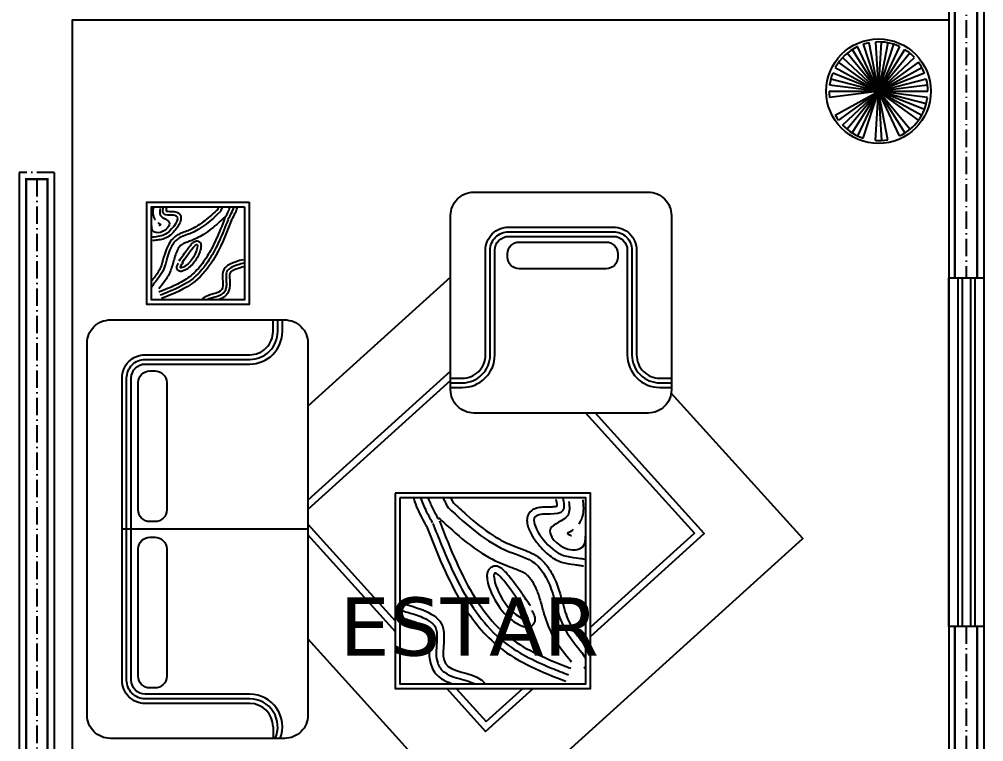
# Model space of a CAD drawing. Extents: x 542 to 1148, y 253 to 753.
# Drawn here: x 1032.5 to 1115.5, y 482.5 to 544.7 of the extents above; entities that cross this region are included whole.
import ezdxf

# ---------------------------------------------------------------- set-up
doc = ezdxf.new("R2010")
doc.units = 0
doc.header["$LTSCALE"] = 0.125
doc.linetypes.add('ACAD_ISO10W100', pattern=[18.5, 12, -3, 0.5, -3])
doc.layers.get('0').update_dxf_attribs({"linetype": 'CONTINUOUS'})
doc.layers.add('EJES', color=2, linetype='CONTINUOUS')
doc.styles.add('TIT3', font='verdana.ttf', dxfattribs={"height": 1})

msp = doc.modelspace()

# ---------------------------------------------------------------- linework, layer by layer
at = {"linetype": 'Continuous'}
for p, q in [((1115.54, 753), (1115.54, 431.609)), ((1112.54, 605), (1112.54, 454.5)), ((1104.215, 534.911), (1108.765, 542.08)), ((1104.215, 542.08), (1108.765, 534.911)), ((1108.298, 534.654), (1104.683, 542.336)), ((1108.298, 542.336), (1104.683, 534.654)), ((1105.178, 534.458), (1107.802, 542.533)), ((1105.178, 542.533), (1106.49, 538.495)), ((1107.285, 534.325), (1105.695, 542.665)), ((1106.223, 534.258), (1106.757, 542.732)), ((1106.223, 542.732), (1106.757, 534.258)), ((1107.285, 542.665), (1106.49, 538.495)), ((1103.395, 535.589), (1109.585, 541.401)), ((1103.395, 541.401), (1106.49, 538.495)), ((1109.196, 535.224), (1103.784, 541.766)), ((1109.196, 541.766), (1103.784, 535.224)), ((1102.77, 536.45), (1110.21, 540.54)), ((1102.77, 540.54), (1110.21, 536.45)), ((1109.924, 536), (1103.056, 540.99)), ((1109.924, 540.99), (1103.056, 536)), ((1102.378, 539.551), (1110.602, 537.439)), ((1110.437, 536.932), (1102.543, 540.058)), ((1110.437, 540.058), (1106.49, 538.495)), ((1106.49, 538.495), (1110.602, 539.551)), ((1110.702, 537.963), (1102.278, 539.027)), ((1110.702, 539.027), (1102.278, 537.963)), ((1102.245, 538.495), (1110.735, 538.495)), ((1032.54, 531.5), (1032.54, 451.5)), ((1035.54, 531.5), (1035.54, 454.5)), ((1113.31, 522.457), (1113.31, 492.457)), ((1113.675, 522.457), (1113.675, 492.457)), ((1114.405, 522.457), (1114.405, 492.457)), ((1114.77, 522.457), (1114.77, 492.457)), ((1057.381, 500.829), (1041.381, 500.829)), ((1054.381, 483.829), (1054.381, 482.829))]:
    msp.add_line(p, q, dxfattribs=at)
at = {"linetype": 'ACAD_ISO10W100'}
for p, q in [((1114.04, 579.85), (1114.04, 522.457)), ((1035.54, 531.5), (1032.54, 531.5)), ((1034.04, 530.931), (1034.04, 453)), ((1114.04, 492.457), (1114.04, 431.609))]:
    msp.add_line(p, q, dxfattribs=at)
at = {"linetype": 'Continuous', "const_width": 0.2}
for points in [[(1113.05, 522.457), (1113.05, 579.85)], [(1114.971, 579.85), (1114.971, 522.457)], [(1074.04, 451.998), (1033.135, 451.998), (1033.135, 530.931), (1034.955, 530.931), (1034.955, 454.023), (1074.04, 454.023)], [(1104.04, 454.023), (1113.05, 454.023), (1113.05, 492.457)], [(1114.971, 492.457), (1114.971, 432.153), (1113.05, 432.153), (1113.05, 451.998), (1104.04, 451.998)]]:
    msp.add_lwpolyline(points, dxfattribs=at)
at = {"linetype": 'Continuous'}
for points in [[(1112.533, 544.644), (1112.533, 459.238), (1037.121, 459.238), (1037.121, 544.644)], [(1052.324, 528.965), (1052.324, 520.165), (1043.524, 520.165), (1043.524, 528.965)], [(1051.924, 528.565), (1051.924, 520.565), (1043.924, 520.565), (1043.924, 528.565)], [(1115.54, 492.457), (1112.54, 492.457), (1112.54, 522.457), (1115.54, 522.457)], [(1064.899, 503.93), (1064.899, 487.13), (1081.699, 487.13), (1081.699, 503.93)], [(1065.299, 503.53), (1065.299, 487.53), (1081.299, 487.53), (1081.299, 503.53)]]:
    msp.add_lwpolyline(points, close=True, dxfattribs=at)
for points in [[(1088.665, 527.814), (1088.665, 512.814, -0.414214), (1086.665, 510.814), (1071.665, 510.814, -0.414214), (1069.665, 512.814), (1069.665, 527.814, -0.414214), (1071.665, 529.814), (1086.665, 529.814, -0.414214)], [(1084.052, 524.524), (1084.052, 524.22, -0.414214), (1083.052, 523.22), (1075.561, 523.22, -0.414214), (1074.561, 524.22), (1074.561, 524.524, -0.414214), (1075.561, 525.524), (1083.052, 525.524, -0.414214)], [(1055.381, 482.829), (1040.381, 482.829, -0.414214), (1038.381, 484.829), (1038.381, 516.829, -0.414214), (1040.381, 518.829), (1055.381, 518.829, -0.414214), (1057.381, 516.829), (1057.381, 484.829, -0.414214)], [(1045.224, 513.435), (1045.224, 502.478, -0.414214), (1044.224, 501.478), (1043.779, 501.478, -0.414214), (1042.779, 502.478), (1042.779, 513.435, -0.414214), (1043.779, 514.435), (1044.224, 514.435, -0.414214)], [(1045.224, 499.128), (1045.224, 488.171, -0.414214), (1044.224, 487.171), (1043.779, 487.171, -0.414214), (1042.779, 488.171), (1042.779, 499.128, -0.414214), (1043.779, 500.128), (1044.224, 500.128, -0.414214)]]:
    msp.add_lwpolyline(points, format="xyb", close=True, dxfattribs=at)
for points in [[(1069.665, 513.814), (1070.665, 513.814, 0.414214), (1072.665, 515.814), (1072.665, 524.814, -0.414214), (1074.665, 526.814), (1083.665, 526.814, -0.414214), (1085.665, 524.814), (1085.665, 515.814, 0.414214), (1087.665, 513.814), (1088.665, 513.814)], [(1069.665, 513.414), (1070.665, 513.414, 0.414214), (1073.065, 515.814), (1073.065, 524.814, -0.414214), (1074.665, 526.414), (1083.665, 526.414, -0.414214), (1085.265, 524.814), (1085.265, 515.814, 0.414214), (1087.665, 513.414), (1088.665, 513.414)], [(1069.665, 513.014), (1070.665, 513.014, 0.414214), (1073.465, 515.814), (1073.465, 524.814, -0.414214), (1074.665, 526.014), (1083.665, 526.014, -0.414214), (1084.865, 524.814), (1084.865, 515.814, 0.414214), (1087.665, 513.014), (1088.665, 513.014)], [(1052.381, 485.829), (1043.381, 485.829, -0.414214), (1041.381, 487.829), (1041.381, 513.829, -0.414214), (1043.381, 515.829), (1052.381, 515.829, 0.414214), (1054.381, 517.829), (1054.381, 518.829)], [(1052.381, 486.229), (1043.381, 486.229, -0.414214), (1041.781, 487.829), (1041.781, 513.829, -0.414214), (1043.381, 515.429), (1052.381, 515.429, 0.414214), (1054.781, 517.829), (1054.781, 518.829)], [(1052.381, 486.629), (1043.381, 486.629, -0.414214), (1042.181, 487.829), (1042.181, 513.829, -0.414214), (1043.381, 515.029), (1052.381, 515.029, 0.414214), (1055.181, 517.829), (1055.181, 518.829)]]:
    msp.add_lwpolyline(points, format="xyb", dxfattribs=at)
for points in [[(1069.665, 522.516), (1057.381, 511.414)], [(1069.665, 514.429), (1057.381, 503.327)], [(1069.665, 513.62), (1057.381, 502.518)], [(1078.25, 480.391), (1099.964, 500.016), (1088.646, 512.539)], [(1081.699, 492.405), (1090.642, 500.487), (1081.308, 510.814)], [(1081.699, 491.596), (1091.489, 500.444), (1082.117, 510.814)], [(1057.381, 501.246), (1064.899, 492.928)], [(1057.381, 500.352), (1064.899, 492.033)], [(1057.381, 491.403), (1067.334, 480.391)], [(1069.33, 487.13), (1072.67, 483.435)], [(1070.139, 487.13), (1072.713, 484.283)], [(1072.67, 483.435), (1076.758, 487.13)], [(1072.713, 484.283), (1075.863, 487.13)]]:
    msp.add_lwpolyline(points, dxfattribs=at)
msp.add_circle((1106.49, 538.495), 4.5, dxfattribs=at)
for centre, radius, start, end in [((1106.49, 538.495), 4.245, 115.2, 151.2), ((1106.49, 538.495), 4.245, 100.8, 108), ((1106.49, 538.495), 4.245, 64.8, 93.6), ((1106.49, 538.495), 4.245, 43.2, 57.6), ((1106.49, 538.495), 4.245, 21.6, 36), ((1106.49, 538.495), 4.245, 158.4, 172.8), ((1106.49, 538.495), 4.245, 0, 14.4), ((1106.49, 538.495), 4.245, 180, 187.2), ((1106.49, 538.495), 4.245, 295.2, 352.8), ((1106.49, 538.495), 4.245, 208.8, 216), ((1106.49, 538.495), 4.245, 223.2, 252), ((1106.49, 538.495), 4.245, 266.4, 280.8), ((1052.381, 483.829), 2.8, 339.07517, 90), ((1052.381, 483.829), 2.4, 335.37568, 90), ((1052.381, 483.829), 2, 0, 90)]:
    msp.add_arc(centre, radius, start, end, dxfattribs=at)
for points, knots in [([(1044.914, 528.557), (1044.874, 528.343), (1044.748, 527.677), (1046.851, 528.2), (1045.336, 526.039), (1044.58, 526.019), (1043.989, 525.936), (1043.924, 525.912)], [0, 0, 0, 0, 0.54612, 1.701678, 3.401399, 4.561535, 4.751354, 4.751354, 4.751354, 4.751354]), ([(1049.648, 528.367), (1049.458, 528.191), (1049.27, 528.017), (1048.701, 527.51), (1048.317, 527.196), (1047.693, 526.801), (1047.471, 526.68), (1047.105, 526.52), (1046.966, 526.469), (1046.667, 526.361), (1046.512, 526.305), (1046.224, 526.173), (1046.093, 526.101), (1045.812, 525.891), (1045.678, 525.747), (1045.453, 525.438), (1045.361, 525.272), (1045.177, 524.876), (1045.097, 524.645), (1044.935, 524.108), (1044.872, 523.823), (1044.677, 523.265), (1044.547, 522.989), (1044.225, 522.549), (1044.123, 522.424), (1043.987, 522.253), (1043.955, 522.212), (1043.924, 522.171)], [0, 0, 0, 0, 0.76491, 0.76491, 2.29473, 2.29473, 3.098659, 3.098659, 3.562828, 3.562828, 4.026997, 4.026997, 4.419351, 4.419351, 4.913225, 4.913225, 5.407099, 5.407099, 6.074831, 6.074831, 7.084592, 7.084592, 8.094352, 8.094352, 8.449872, 8.449872, 8.55953, 8.55953, 8.55953, 8.55953]), ([(1049.852, 528.147), (1049.046, 527.4), (1047.94, 526.374), (1045.914, 525.858), (1045.169, 524.16), (1045.069, 522.988), (1044.022, 521.851), (1043.924, 521.605)], [0, 0, 0, 0, 3.250016, 4.459142, 5.970312, 8.140017, 8.942297, 8.942297, 8.942297, 8.942297]), ([(1045.168, 528.191), (1045.199, 528.182), (1045.256, 528.173), (1045.394, 528.164), (1045.475, 528.162), (1045.657, 528.16), (1045.758, 528.159), (1045.941, 528.14), (1046.023, 528.128), (1046.18, 528.068), (1046.256, 528.023), (1046.372, 527.901), (1046.412, 527.826), (1046.455, 527.678), (1046.46, 527.607), (1046.452, 527.472), (1046.439, 527.408), (1046.379, 527.194), (1046.307, 527.05), (1046.13, 526.762), (1046.024, 526.621), (1045.758, 526.312), (1045.591, 526.152), (1045.254, 525.909), (1045.084, 525.83), (1044.745, 525.731), (1044.581, 525.709), (1044.341, 525.679), (1044.275, 525.671), (1044.14, 525.654), (1044.077, 525.644), (1044.036, 525.633), (1044.03, 525.632), (1044.027, 525.63)], [0.786614, 0.786614, 0.786614, 0.786614, 0.998466, 0.998466, 1.210319, 1.210319, 1.449707, 1.449707, 1.639337, 1.639337, 1.786974, 1.786974, 1.934611, 1.934611, 2.082247, 2.082247, 2.229884, 2.229884, 2.586152, 2.586152, 2.942421, 2.942421, 3.419511, 3.419511, 3.896601, 3.896601, 4.373691, 4.373691, 4.547869, 4.547869, 4.712731, 4.712731, 4.751354, 4.751354, 4.751354, 4.751354]), ([(1044.059, 528.475), (1044.047, 528.373), (1044.03, 528.249), (1044.031, 527.994), (1044.041, 527.875), (1044.101, 527.669), (1044.132, 527.592), (1044.192, 527.488), (1044.211, 527.46), (1044.23, 527.434)], [0, 0, 0, 0, 0.2790269, 0.2790269, 0.4744966, 0.4744966, 0.5829652, 0.5829652, 0.6239952, 0.6239952, 0.6239952, 0.6239952]), ([(1045.209, 528.502), (1045.19, 528.402), (1045.174, 528.311), (1045.167, 528.224), (1045.167, 528.205), (1045.168, 528.191)], [0, 0, 0, 0, 0.2544649, 0.2544649, 0.3412333, 0.3412333, 0.3412333, 0.3412333]), ([(1049.612, 528.334), (1049.64, 528.388), (1049.666, 528.439), (1049.704, 528.515), (1049.716, 528.54), (1049.728, 528.565)], [0.3308598, 0.3308598, 0.3308598, 0.3308598, 0.5343106, 0.5343106, 0.6426825, 0.6426825, 0.6426825, 0.6426825]), ([(1049.839, 528.122), (1049.885, 528.209), (1049.928, 528.292), (1050, 528.438), (1050.03, 528.503), (1050.057, 528.565)], [0.2411688, 0.2411688, 0.2411688, 0.2411688, 0.5540925, 0.5540925, 0.8233359, 0.8233359, 0.8233359, 0.8233359]), ([(1050.257, 527.63), (1050.347, 527.798), (1050.434, 527.959), (1050.586, 528.27), (1050.651, 528.419), (1050.702, 528.565)], [0, 0, 0, 0, 0.564589, 0.564589, 1.127373, 1.127373, 1.127373, 1.127373]), ([(1050.522, 527.488), (1050.611, 527.654), (1050.698, 527.818), (1050.874, 528.176), (1050.957, 528.369), (1051.019, 528.565)], [0, 0, 0, 0, 0.559598, 0.559598, 1.24351, 1.24351, 1.24351, 1.24351]), ([(1050.786, 527.346), (1050.98, 527.707), (1051.193, 528.105), (1051.32, 528.526), (1051.332, 528.565)], [0, 0, 0, 0, 1.21414, 1.33839, 1.33839, 1.33839, 1.33839]), ([(1044.468, 527.193), (1044.558, 527.125), (1044.64, 527.077), (1044.717, 527.034), (1044.722, 527.031), (1044.726, 527.029)], [0.7893448, 0.7893448, 0.7893448, 0.7893448, 0.979845, 0.979845, 0.9915819, 0.9915819, 0.9915819, 0.9915819]), ([(1050.26, 527.708), (1050.071, 527.532), (1049.879, 527.354), (1049.286, 526.825), (1048.867, 526.479), (1048.213, 526.065), (1048.022, 525.956), (1047.685, 525.79), (1047.543, 525.727), (1047.259, 525.616), (1047.125, 525.57), (1046.877, 525.479), (1046.765, 525.433), (1046.609, 525.355), (1046.554, 525.322), (1046.469, 525.259), (1046.432, 525.226), (1046.356, 525.145), (1046.317, 525.098), (1046.205, 524.938), (1046.135, 524.808), (1046.003, 524.508), (1045.944, 524.336), (1045.842, 523.996), (1045.798, 523.822), (1045.662, 523.34), (1045.556, 523.012), (1045.29, 522.513), (1045.199, 522.363), (1044.907, 521.947), (1044.669, 521.677), (1044.553, 521.505)], [0, 0, 0, 0, 0.762111, 0.762111, 2.286334, 2.286334, 2.882435, 2.882435, 3.286299, 3.286299, 3.690162, 3.690162, 4.116302, 4.116302, 4.412191, 4.412191, 4.678958, 4.678958, 4.945725, 4.945725, 5.47926, 5.47926, 6.08184, 6.08184, 6.684421, 6.684421, 7.635692, 7.635692, 8.028714, 8.028714, 8.70092, 8.70092, 8.70092, 8.70092]), ([(1050.227, 527.565), (1050.108, 527.262), (1049.99, 526.961), (1049.628, 526.071), (1049.375, 525.494), (1048.85, 524.504), (1048.59, 524.078), (1048.003, 523.294), (1047.679, 522.938), (1046.976, 522.359), (1046.583, 522.121), (1045.722, 521.691), (1045.256, 521.501), (1044.705, 521.283), (1044.634, 521.255), (1044.563, 521.227)], [0, 0, 0, 0, 0.975435, 0.975435, 2.926306, 2.926306, 4.4941, 4.4941, 6.061893, 6.061893, 7.596178, 7.596178, 9.130462, 9.130462, 9.355042, 9.355042, 9.355042, 9.355042]), ([(1050.507, 527.456), (1050.388, 527.153), (1050.269, 526.851), (1049.904, 525.954), (1049.648, 525.368), (1049.108, 524.35), (1048.838, 523.908), (1048.222, 523.086), (1047.878, 522.71), (1046.892, 521.906), (1046.167, 521.556), (1045.158, 521.139), (1044.916, 521.044), (1044.673, 520.948)], [0, 0, 0, 0, 0.974895, 0.974895, 2.924684, 2.924684, 4.506409, 4.506409, 6.088133, 6.088133, 8.585753, 8.585753, 9.355042, 9.355042, 9.355042, 9.355042]), ([(1044.726, 527.029), (1044.678, 526.994), (1044.624, 526.966), (1044.565, 526.944), (1044.552, 526.94), (1044.54, 526.936)], [2.3514599, 2.3514599, 2.3514599, 2.3514599, 2.6113454, 2.6113454, 2.6906236, 2.6906236, 2.6906236, 2.6906236]), ([(1046.303, 523.911), (1046.424, 524.086), (1046.546, 524.262), (1046.9, 524.767), (1047.119, 525.07), (1047.35, 525.336), (1047.393, 525.383), (1047.472, 525.46), (1047.507, 525.491), (1047.577, 525.543), (1047.61, 525.565), (1047.688, 525.601), (1047.729, 525.616), (1047.839, 525.626), (1047.911, 525.618), (1048.029, 525.558), (1048.073, 525.517), (1048.129, 525.438), (1048.145, 525.401), (1048.175, 525.307), (1048.179, 525.256), (1048.18, 525.157), (1048.176, 525.109), (1048.153, 524.949), (1048.123, 524.828), (1048.034, 524.566), (1047.976, 524.426), (1047.748, 523.979), (1047.531, 523.661), (1047.173, 523.347), (1047.105, 523.294), (1046.952, 523.189), (1046.864, 523.137), (1046.735, 523.074), (1046.694, 523.057), (1046.62, 523.03), (1046.588, 523.02), (1046.523, 523.006), (1046.493, 523.001), (1046.423, 523), (1046.387, 523.001), (1046.303, 523.026), (1046.256, 523.048), (1046.175, 523.119), (1046.143, 523.167), (1046.108, 523.255), (1046.103, 523.295), (1046.101, 523.361), (1046.104, 523.388), (1046.119, 523.467), (1046.135, 523.505), (1046.168, 523.577), (1046.186, 523.611), (1046.22, 523.669), (1046.235, 523.694), (1046.251, 523.719)], [0, 0, 0, 0, 0.42167, 0.42167, 1.265009, 1.265009, 1.471383, 1.471383, 1.639401, 1.639401, 1.772588, 1.772588, 1.87925, 1.87925, 1.985912, 1.985912, 2.072829, 2.072829, 2.159746, 2.159746, 2.322842, 2.322842, 2.485939, 2.485939, 2.845723, 2.845723, 3.205508, 3.205508, 3.958441, 3.958441, 4.120954, 4.120954, 4.308911, 4.308911, 4.397066, 4.397066, 4.464657, 4.464657, 4.517524, 4.517524, 4.559532, 4.559532, 4.59411, 4.59411, 4.628688, 4.628688, 4.663267, 4.663267, 4.697845, 4.697845, 4.779568, 4.779568, 4.86129, 4.86129, 4.922075, 4.922075, 4.922075, 4.922075]), ([(1051.796, 524.008), (1051.005, 523.788), (1049.629, 523.406), (1050.453, 521.015), (1048.755, 521.084), (1048.306, 520.628), (1048.254, 520.565)], [0, 0, 0, 0, 2.036851, 3.542518, 5.229224, 5.474476, 5.474476, 5.474476, 5.474476]), ([(1051.877, 523.719), (1051.698, 523.669), (1051.523, 523.62), (1051.126, 523.494), (1050.915, 523.413), (1050.621, 523.245), (1050.522, 523.164), (1050.411, 523.021), (1050.379, 522.961), (1050.343, 522.831), (1050.333, 522.756), (1050.329, 522.577), (1050.333, 522.475), (1050.351, 522.202), (1050.368, 522.025), (1050.359, 521.714), (1050.345, 521.581), (1050.272, 521.372), (1050.233, 521.296), (1050.133, 521.163), (1050.074, 521.108), (1049.881, 520.963), (1049.738, 520.903), (1049.451, 520.805), (1049.306, 520.768), (1049.033, 520.691), (1048.905, 520.651), (1048.77, 520.592), (1048.743, 520.579), (1048.717, 520.565)], [0, 0, 0, 0, 0.458776, 0.458776, 1.113564, 1.113564, 1.639606, 1.639606, 2.001268, 2.001268, 2.303556, 2.303556, 2.605843, 2.605843, 3.06599, 3.06599, 3.398008, 3.398008, 3.582396, 3.582396, 3.766784, 3.766784, 4.161396, 4.161396, 4.556009, 4.556009, 4.948858, 4.948858, 5.05741, 5.05741, 5.05741, 5.05741]), ([(1051.957, 523.43), (1051.779, 523.38), (1051.608, 523.332), (1051.251, 523.219), (1051.076, 523.152), (1050.841, 523.029), (1050.767, 522.974), (1050.686, 522.892), (1050.669, 522.864), (1050.649, 522.814), (1050.643, 522.797), (1050.633, 522.724), (1050.63, 522.672), (1050.631, 522.491), (1050.644, 522.337), (1050.665, 521.996), (1050.675, 521.808), (1050.626, 521.496), (1050.602, 521.393), (1050.515, 521.184), (1050.45, 521.077), (1050.301, 520.904), (1050.218, 520.836), (1050.054, 520.726), (1049.973, 520.684), (1049.82, 520.616), (1049.748, 520.589), (1049.677, 520.565)], [0, 0, 0, 0, 0.458146, 0.458146, 1.042605, 1.042605, 1.514219, 1.514219, 1.906997, 1.906997, 2.137186, 2.137186, 2.367375, 2.367375, 2.803201, 2.803201, 3.239026, 3.239026, 3.43596, 3.43596, 3.623041, 3.623041, 3.810122, 3.810122, 3.997204, 3.997204, 4.173052, 4.173052, 4.173052, 4.173052]), ([(1067.576, 501.092), (1067.188, 501.814), (1066.761, 502.61), (1066.506, 503.452), (1066.484, 503.53)], [0, 0, 0, 0, 1.21414, 1.33839, 1.33839, 1.33839, 1.33839]), ([(1068.104, 501.376), (1067.926, 501.709), (1067.751, 502.035), (1067.399, 502.753), (1067.233, 503.139), (1067.11, 503.53)], [0, 0, 0, 0, 0.559598, 0.559598, 1.24351, 1.24351, 1.24351, 1.24351]), ([(1068.633, 501.66), (1068.453, 501.996), (1068.28, 502.318), (1067.976, 502.941), (1067.845, 503.239), (1067.742, 503.53)], [0, 0, 0, 0, 0.564589, 0.564589, 1.127373, 1.127373, 1.127373, 1.127373]), ([(1069.468, 502.643), (1069.376, 502.817), (1069.291, 502.984), (1069.147, 503.277), (1069.086, 503.406), (1069.032, 503.53)], [0.2411688, 0.2411688, 0.2411688, 0.2411688, 0.5540925, 0.5540925, 0.8233359, 0.8233359, 0.8233359, 0.8233359]), ([(1069.923, 503.068), (1069.867, 503.176), (1069.814, 503.279), (1069.74, 503.429), (1069.715, 503.48), (1069.692, 503.53)], [0.3308598, 0.3308598, 0.3308598, 0.3308598, 0.5343106, 0.5343106, 0.6426825, 0.6426825, 0.6426825, 0.6426825]), ([(1069.851, 503.135), (1070.231, 502.783), (1070.607, 502.434), (1071.744, 501.42), (1072.513, 500.792), (1073.761, 500.002), (1074.205, 499.76), (1074.938, 499.44), (1075.216, 499.338), (1075.812, 499.123), (1076.124, 499.01), (1076.698, 498.745), (1076.961, 498.601), (1077.523, 498.183), (1077.792, 497.894), (1078.241, 497.276), (1078.425, 496.944), (1078.794, 496.152), (1078.954, 495.689), (1079.276, 494.615), (1079.403, 494.045), (1079.794, 492.931), (1080.053, 492.377), (1080.696, 491.498), (1080.902, 491.247), (1081.173, 490.905), (1081.237, 490.824), (1081.299, 490.742)], [0, 0, 0, 0, 0.76491, 0.76491, 2.29473, 2.29473, 3.098659, 3.098659, 3.562828, 3.562828, 4.026997, 4.026997, 4.419351, 4.419351, 4.913225, 4.913225, 5.407099, 5.407099, 6.074831, 6.074831, 7.084592, 7.084592, 8.094352, 8.094352, 8.449872, 8.449872, 8.55953, 8.55953, 8.55953, 8.55953]), ([(1079.319, 503.515), (1079.4, 503.087), (1079.652, 501.754), (1075.445, 502.8), (1078.474, 498.477), (1079.988, 498.438), (1081.168, 498.272), (1081.299, 498.224)], [0, 0, 0, 0, 0.54612, 1.701678, 3.401399, 4.561535, 4.751354, 4.751354, 4.751354, 4.751354]), ([(1078.729, 503.403), (1078.767, 503.204), (1078.8, 503.021), (1078.812, 502.848), (1078.813, 502.811), (1078.812, 502.783)], [0, 0, 0, 0, 0.2544649, 0.2544649, 0.3412333, 0.3412333, 0.3412333, 0.3412333]), ([(1081.029, 503.351), (1081.053, 503.146), (1081.087, 502.898), (1081.085, 502.389), (1081.066, 502.149), (1080.945, 501.738), (1080.883, 501.584), (1080.763, 501.377), (1080.726, 501.32), (1080.688, 501.267)], [0, 0, 0, 0, 0.2790269, 0.2790269, 0.4744966, 0.4744966, 0.5829652, 0.5829652, 0.6239952, 0.6239952, 0.6239952, 0.6239952]), ([(1069.443, 502.695), (1071.055, 501.199), (1073.267, 499.148), (1077.319, 498.116), (1078.81, 494.719), (1079.009, 492.376), (1081.102, 490.102), (1081.299, 489.609)], [0, 0, 0, 0, 3.250016, 4.459142, 5.970312, 8.140017, 8.942297, 8.942297, 8.942297, 8.942297]), ([(1078.812, 502.783), (1078.75, 502.765), (1078.636, 502.746), (1078.359, 502.727), (1078.196, 502.725), (1077.834, 502.719), (1077.632, 502.717), (1077.265, 502.68), (1077.101, 502.655), (1076.786, 502.535), (1076.635, 502.446), (1076.403, 502.202), (1076.323, 502.051), (1076.237, 501.757), (1076.228, 501.614), (1076.244, 501.344), (1076.269, 501.216), (1076.39, 500.789), (1076.534, 500.5), (1076.888, 499.925), (1077.099, 499.642), (1077.632, 499.023), (1077.965, 498.704), (1078.639, 498.218), (1078.98, 498.059), (1079.656, 497.862), (1079.985, 497.819), (1080.465, 497.759), (1080.598, 497.743), (1080.867, 497.708), (1080.993, 497.689), (1081.075, 497.667), (1081.087, 497.663), (1081.094, 497.66)], [0.786614, 0.786614, 0.786614, 0.786614, 0.998466, 0.998466, 1.210319, 1.210319, 1.449707, 1.449707, 1.639337, 1.639337, 1.786974, 1.786974, 1.934611, 1.934611, 2.082247, 2.082247, 2.229884, 2.229884, 2.586152, 2.586152, 2.942421, 2.942421, 3.419511, 3.419511, 3.896601, 3.896601, 4.373691, 4.373691, 4.547869, 4.547869, 4.712731, 4.712731, 4.751354, 4.751354, 4.751354, 4.751354]), ([(1068.627, 501.815), (1069.005, 501.464), (1069.389, 501.108), (1070.576, 500.051), (1071.414, 499.359), (1072.721, 498.529), (1073.104, 498.311), (1073.777, 497.98), (1074.061, 497.855), (1074.63, 497.633), (1074.897, 497.541), (1075.393, 497.358), (1075.618, 497.267), (1075.93, 497.109), (1076.038, 497.044), (1076.209, 496.918), (1076.282, 496.852), (1076.436, 496.69), (1076.512, 496.595), (1076.736, 496.276), (1076.877, 496.017), (1077.142, 495.416), (1077.26, 495.072), (1077.463, 494.392), (1077.552, 494.044), (1077.824, 493.081), (1078.036, 492.424), (1078.567, 491.426), (1078.749, 491.126), (1079.333, 490.293), (1079.809, 489.754), (1080.042, 489.409)], [0, 0, 0, 0, 0.762111, 0.762111, 2.286334, 2.286334, 2.882435, 2.882435, 3.286299, 3.286299, 3.690162, 3.690162, 4.116302, 4.116302, 4.412191, 4.412191, 4.678958, 4.678958, 4.945725, 4.945725, 5.47926, 5.47926, 6.08184, 6.08184, 6.684421, 6.684421, 7.635692, 7.635692, 8.028714, 8.028714, 8.70092, 8.70092, 8.70092, 8.70092]), ([(1068.693, 501.531), (1068.93, 500.924), (1069.167, 500.323), (1069.891, 498.542), (1070.396, 497.388), (1071.446, 495.409), (1071.967, 494.557), (1073.141, 492.987), (1073.79, 492.276), (1075.195, 491.118), (1075.981, 490.642), (1077.703, 489.783), (1078.635, 489.403), (1079.738, 488.966), (1079.879, 488.911), (1080.021, 488.855)], [0, 0, 0, 0, 0.975435, 0.975435, 2.926306, 2.926306, 4.4941, 4.4941, 6.061893, 6.061893, 7.596178, 7.596178, 9.130462, 9.130462, 9.355042, 9.355042, 9.355042, 9.355042]), ([(1068.134, 501.312), (1068.372, 500.706), (1068.609, 500.102), (1069.339, 498.308), (1069.851, 497.136), (1070.93, 495.101), (1071.471, 494.215), (1072.704, 492.572), (1073.392, 491.821), (1075.363, 490.211), (1076.813, 489.512), (1078.831, 488.679), (1079.315, 488.488), (1079.801, 488.297)], [0, 0, 0, 0, 0.974895, 0.974895, 2.924684, 2.924684, 4.506409, 4.506409, 6.088133, 6.088133, 8.585753, 8.585753, 9.355042, 9.355042, 9.355042, 9.355042]), ([(1080.211, 500.787), (1080.032, 500.65), (1079.866, 500.554), (1079.713, 500.468), (1079.704, 500.463), (1079.695, 500.458)], [0.7893448, 0.7893448, 0.7893448, 0.7893448, 0.979845, 0.979845, 0.9915819, 0.9915819, 0.9915819, 0.9915819]), ([(1079.695, 500.458), (1079.792, 500.388), (1079.899, 500.331), (1080.018, 500.287), (1080.043, 500.279), (1080.068, 500.273)], [2.3514599, 2.3514599, 2.3514599, 2.3514599, 2.6113454, 2.6113454, 2.6906236, 2.6906236, 2.6906236, 2.6906236]), ([(1076.54, 494.222), (1076.298, 494.573), (1076.055, 494.925), (1075.348, 495.934), (1074.909, 496.539), (1074.447, 497.072), (1074.36, 497.166), (1074.203, 497.32), (1074.133, 497.383), (1073.993, 497.487), (1073.927, 497.53), (1073.772, 497.601), (1073.689, 497.631), (1073.468, 497.652), (1073.325, 497.636), (1073.09, 497.516), (1073.002, 497.433), (1072.889, 497.277), (1072.858, 497.203), (1072.797, 497.014), (1072.79, 496.913), (1072.787, 496.715), (1072.795, 496.619), (1072.84, 496.297), (1072.901, 496.057), (1073.079, 495.533), (1073.196, 495.251), (1073.65, 494.359), (1074.085, 493.723), (1074.802, 493.094), (1074.937, 492.989), (1075.243, 492.777), (1075.42, 492.673), (1075.677, 492.549), (1075.759, 492.513), (1075.906, 492.46), (1075.971, 492.44), (1076.1, 492.412), (1076.162, 492.401), (1076.301, 492.399), (1076.374, 492.403), (1076.542, 492.453), (1076.635, 492.497), (1076.798, 492.639), (1076.861, 492.733), (1076.931, 492.91), (1076.942, 492.99), (1076.946, 493.123), (1076.939, 493.177), (1076.909, 493.334), (1076.878, 493.41), (1076.812, 493.555), (1076.775, 493.622), (1076.707, 493.738), (1076.677, 493.788), (1076.645, 493.838)], [0, 0, 0, 0, 0.42167, 0.42167, 1.265009, 1.265009, 1.471383, 1.471383, 1.639401, 1.639401, 1.772588, 1.772588, 1.87925, 1.87925, 1.985912, 1.985912, 2.072829, 2.072829, 2.159746, 2.159746, 2.322842, 2.322842, 2.485939, 2.485939, 2.845723, 2.845723, 3.205508, 3.205508, 3.958441, 3.958441, 4.120954, 4.120954, 4.308911, 4.308911, 4.397066, 4.397066, 4.464657, 4.464657, 4.517524, 4.517524, 4.559532, 4.559532, 4.59411, 4.59411, 4.628688, 4.628688, 4.663267, 4.663267, 4.697845, 4.697845, 4.779568, 4.779568, 4.86129, 4.86129, 4.922075, 4.922075, 4.922075, 4.922075]), ([(1065.554, 494.415), (1067.137, 493.976), (1069.889, 493.211), (1068.24, 488.431), (1071.637, 488.569), (1072.536, 487.656), (1072.64, 487.53)], [0, 0, 0, 0, 2.036851, 3.542518, 5.229224, 5.474476, 5.474476, 5.474476, 5.474476]), ([(1065.233, 493.259), (1065.589, 493.16), (1065.932, 493.065), (1066.645, 492.839), (1066.995, 492.704), (1067.466, 492.458), (1067.614, 492.348), (1067.775, 492.183), (1067.81, 492.127), (1067.85, 492.028), (1067.86, 491.993), (1067.881, 491.847), (1067.887, 491.744), (1067.886, 491.382), (1067.859, 491.075), (1067.818, 490.392), (1067.798, 490.015), (1067.894, 489.392), (1067.944, 489.186), (1068.117, 488.769), (1068.247, 488.554), (1068.546, 488.209), (1068.711, 488.072), (1069.038, 487.853), (1069.201, 487.769), (1069.507, 487.633), (1069.652, 487.578), (1069.793, 487.53)], [0, 0, 0, 0, 0.458146, 0.458146, 1.042605, 1.042605, 1.514219, 1.514219, 1.906997, 1.906997, 2.137186, 2.137186, 2.367375, 2.367375, 2.803201, 2.803201, 3.239026, 3.239026, 3.43596, 3.43596, 3.623041, 3.623041, 3.810122, 3.810122, 3.997204, 3.997204, 4.173052, 4.173052, 4.173052, 4.173052]), ([(1065.394, 493.837), (1065.75, 493.738), (1066.1, 493.641), (1066.896, 493.389), (1067.318, 493.225), (1067.906, 492.89), (1068.103, 492.729), (1068.326, 492.442), (1068.388, 492.322), (1068.462, 492.062), (1068.481, 491.913), (1068.49, 491.554), (1068.481, 491.349), (1068.445, 490.804), (1068.412, 490.45), (1068.429, 489.829), (1068.457, 489.562), (1068.604, 489.145), (1068.681, 488.993), (1068.881, 488.726), (1068.998, 488.616), (1069.385, 488.326), (1069.672, 488.207), (1070.245, 488.011), (1070.535, 487.936), (1071.081, 487.782), (1071.337, 487.702), (1071.607, 487.584), (1071.662, 487.558), (1071.713, 487.53)], [0, 0, 0, 0, 0.458776, 0.458776, 1.113564, 1.113564, 1.639606, 1.639606, 2.001268, 2.001268, 2.303556, 2.303556, 2.605843, 2.605843, 3.06599, 3.06599, 3.398008, 3.398008, 3.582396, 3.582396, 3.766784, 3.766784, 4.161396, 4.161396, 4.556009, 4.556009, 4.948858, 4.948858, 5.05741, 5.05741, 5.05741, 5.05741])]:
    msp.add_open_spline(points, degree=3, knots=knots, dxfattribs=at)
for points in [[(1044.655, 528.403), (1044.706, 527.8), (1045.444, 527.238), (1044.706, 526.36), (1044.01, 526.522), (1043.941, 526.908)], [(1050.786, 527.346), (1049.218, 523.974), (1047.651, 522.138), (1044.783, 520.669)], [(1046.55, 523.741), (1047.851, 525.31), (1046.784, 523.44), (1046.417, 523.307), (1046.65, 523.774)], [(1079.837, 503.207), (1079.735, 501.999), (1078.26, 500.875), (1079.735, 499.12), (1081.127, 499.445), (1081.266, 500.216)], [(1067.576, 501.092), (1070.71, 494.349), (1073.845, 490.676), (1079.581, 487.738)], [(1076.046, 493.881), (1073.445, 497.019), (1075.579, 493.28), (1076.313, 493.013), (1075.846, 493.948)]]:
    msp.add_spline(points, degree=3, dxfattribs=at)
msp.add_open_spline([(1081.299, 489.041), (1081.258, 488.979), (1081.198, 488.922), (1081.116, 488.873)], degree=3, dxfattribs=at)

# ---------------------------------------------------------------- texts
at = {"layer": 'EJES', "linetype": 'Continuous', "ltscale": 0.5, "style": 'TIT3'}
msp.add_text('ESTAR', height=5, dxfattribs=at).set_placement((1060.097, 489.953))

doc.saveas('drawing.dxf')
